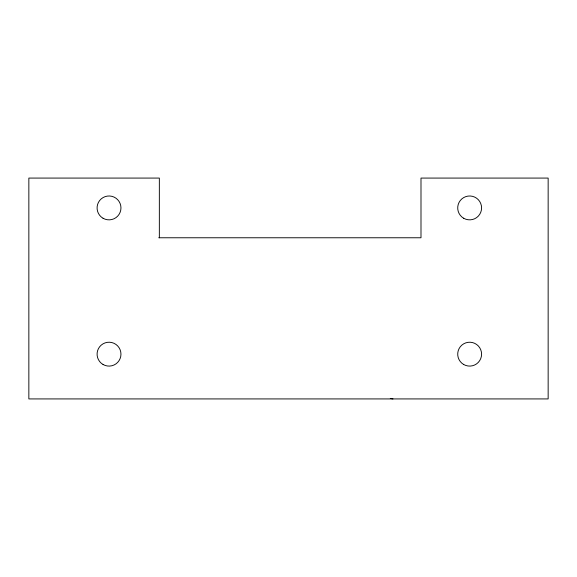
<?xml version="1.0" encoding="UTF-8"?>
<svg xmlns="http://www.w3.org/2000/svg" width="577" height="577" viewBox="0 0 577 577"><rect width="100%" height="100%" fill="white"/><g stroke="black" fill="none" stroke-linecap="round" stroke-linejoin="round"><path stroke-width="0.87" d="M158.754 237.767L420.994 237.767L420.994 178.077L548.15 178.077L548.15 398.923L28.85 398.923L28.85 178.077L159.346 178.077L159.346 237.767M390.297 398.469L392.959 398.923M103.052 218.257A11.937 11.937 0 0 0 120.961 207.922A11.937 11.937 0 0 0 103.052 197.579A11.937 11.937 0 0 0 103.052 218.257M463.684 218.257A11.937 11.937 0 0 0 481.586 207.922A11.937 11.937 0 0 0 463.684 197.579A11.937 11.937 0 0 0 463.684 218.257M463.684 364.498A11.937 11.937 0 0 0 481.586 354.155A11.937 11.937 0 0 0 463.684 343.82A11.937 11.937 0 0 0 463.684 364.498M103.052 364.498A11.937 11.937 0 0 0 120.961 354.155A11.937 11.937 0 0 0 103.052 343.82A11.937 11.937 0 0 0 103.052 364.498"/></g></svg>
